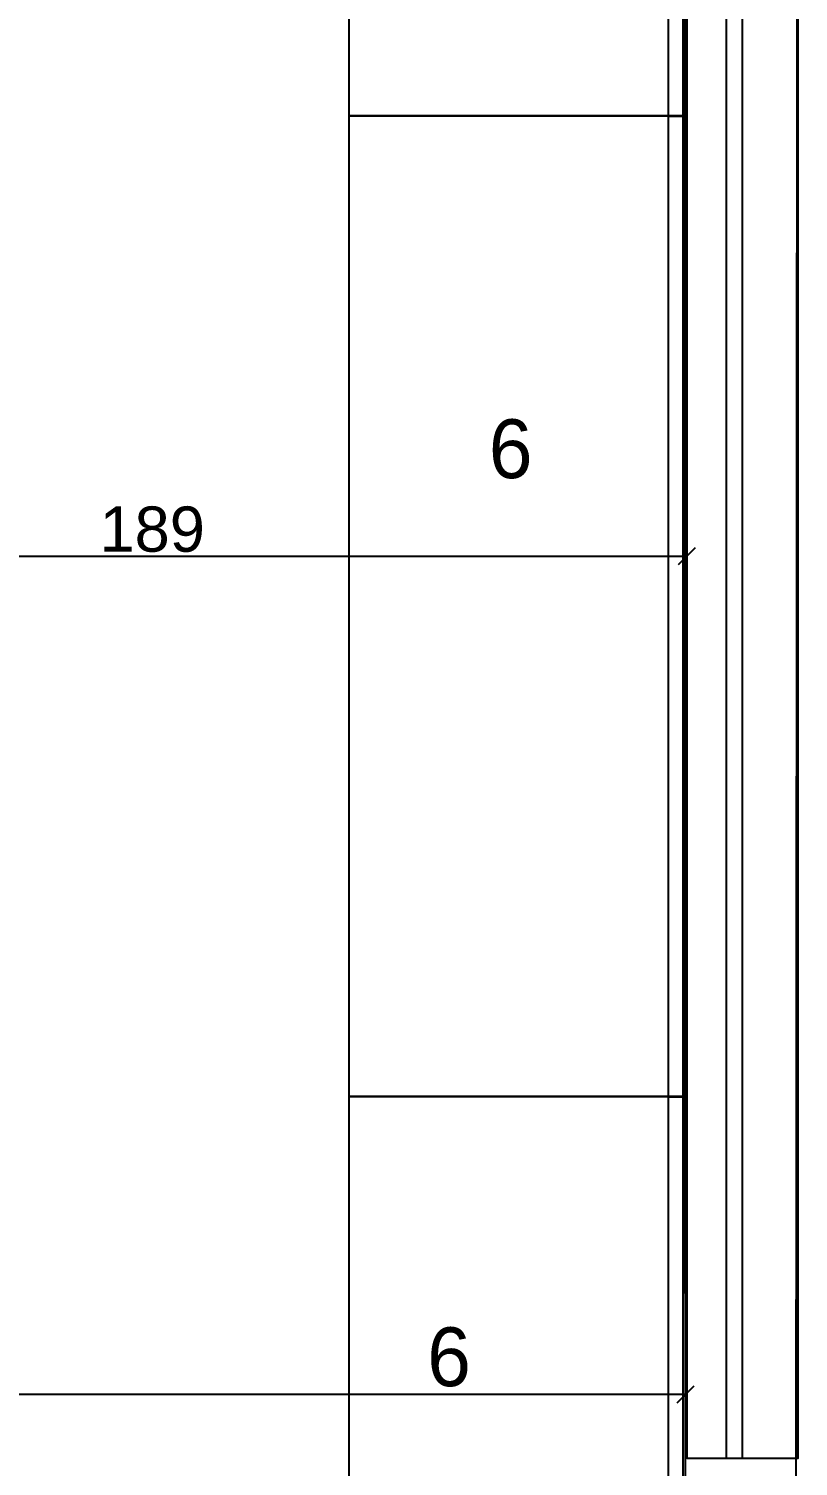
# Model space of a CAD drawing. Header units: millimetres. Extents: x 13502 to 23536, y 11874 to 14203.
# Drawn here: x 21498.8 to 21634.9, y 12720.8 to 12975.1 of the extents above; entities that cross this region are included whole.
import ezdxf

# ---------------------------------------------------------------- set-up
doc = ezdxf.new("R2010")
doc.units = ezdxf.units.MM
doc.styles.get("Standard").update_dxf_attribs({"font": 'arial.ttf'})
doc.styles.add('TAKSİM', font='GOTHIC.TTF', dxfattribs={"height": 20})
doc.dimstyles.new('OLCU50', dxfattribs={"dimtxt": 8, "dimasz": 3, "dimexe": 1.25, "dimexo": 0.625, "dimtad": 1, "dimdec": 0, "dimtxsty": 'Standard', "dimblk": 'OBLIQUE', "dimcen": 2.5, "dimclrd": 256, "dimclre": 251, "dimclrt": 25, "dimadec": 0, "dimazin": 0, "dimtfac": 1, "dimtdec": 0, "dimtmove": 0, "dimatfit": 3, "dimldrblk": 'OBLIQUE', "dimfxl": 1, "dimarcsym": 0})

# ---------------------------------------------------------------- blocks, each defined once
blk = doc.blocks.new('_Oblique')
at = {"color": 0, "linetype": 'ByBlock', "lineweight": -2}
blk.add_line((-0.5, -0.5), (0.5, 0.5), dxfattribs=at)
blk = doc.blocks.new('*D44')
at = {"color": 251, "lineweight": -2, "transparency": 16777216}
for p, q in [((21614.96, 12785.58), (21614.96, 12732.31)), ((21262.87, 12779.43), (21262.87, 12732.31))]:
    blk.add_line(p, q, dxfattribs=at)
at = {"lineweight": -2, "transparency": 16777216}
blk.add_line((21262.87, 12733.56), (21614.96, 12733.56), dxfattribs=at)
at = {"layer": 'Defpoints', "color": 0, "transparency": 16777216}
for p in [(21614.96, 12786.2), (21262.87, 12780.06), (21614.96, 12733.56)]:
    blk.add_point(p, dxfattribs=at)
at = {"lineweight": -2, "transparency": 16777216, "xscale": 3, "yscale": 3, "zscale": 3, "rotation": 180}
blk.add_blockref('_Oblique', (21262.87, 12733.56), dxfattribs=at)
at = {"lineweight": -2, "transparency": 16777216, "xscale": 3, "yscale": 3, "zscale": 3}
blk.add_blockref('_Oblique', (21614.96, 12733.56), dxfattribs=at)
at = {"color": 25, "transparency": 16777216, "insert": (21438.92, 12738.27), "char_height": 8, "attachment_point": 5}
blk.add_mtext('352', dxfattribs=at)
blk = doc.blocks.new('*D59')
at = {"color": 251, "lineweight": -2, "transparency": 16777216}
for p, q in [((21426.12, 12868.42), (21426.12, 12883.05)), ((21615.2, 12868.42), (21615.2, 12883.05))]:
    blk.add_line(p, q, dxfattribs=at)
at = {"lineweight": -2, "transparency": 16777216}
blk.add_line((21426.12, 12881.8), (21615.2, 12881.8), dxfattribs=at)
at = {"layer": 'Defpoints', "color": 0, "transparency": 16777216}
for p in [(21615.2, 12881.8), (21426.12, 12867.79), (21615.2, 12867.79)]:
    blk.add_point(p, dxfattribs=at)
at = {"lineweight": -2, "transparency": 16777216, "xscale": 3, "yscale": 3, "zscale": 3, "rotation": 180}
blk.add_blockref('_Oblique', (21426.12, 12881.8), dxfattribs=at)
at = {"lineweight": -2, "transparency": 16777216, "xscale": 3, "yscale": 3, "zscale": 3}
blk.add_blockref('_Oblique', (21615.2, 12881.8), dxfattribs=at)
at = {"color": 25, "transparency": 16777216, "insert": (21520.66, 12886.51), "char_height": 8, "attachment_point": 5}
blk.add_mtext('189', dxfattribs=at)

msp = doc.modelspace()

# ---------------------------------------------------------------- linework, layer by layer
msp.add_lwpolyline([(21614.5, 12612.75), (21614.96, 13352), (21634.88, 13352), (21634.42, 12611.59)])
for points in [[(21555.45, 12959.65), (21614.96, 12959.65), (21614.96, 13133.1), (21555.45, 13133.1)], [(21611.95, 13133.05), (21614.5, 13133.05), (21614.5, 12959.65), (21611.95, 12959.65)], [(21634.88, 13132.18), (21615.2, 13132.18), (21615.2, 12722.28), (21634.88, 12722.28)], [(21622.14, 12722.28), (21625.04, 12722.28), (21625.04, 13132.18), (21622.14, 13132.18)], [(21555.45, 12786.2), (21614.96, 12786.2), (21614.96, 12959.65), (21555.45, 12959.65)], [(21611.95, 12959.59), (21614.5, 12959.59), (21614.5, 12786.2), (21611.95, 12786.2)], [(21555.45, 12612.75), (21614.96, 12612.75), (21614.96, 12786.2), (21555.45, 12786.2)], [(21611.95, 12786.14), (21614.5, 12786.14), (21614.5, 12612.75), (21611.95, 12612.75)]]:
    msp.add_lwpolyline(points, close=True)

# ---------------------------------------------------------------- texts
at = {"style": 'TAKSİM'}
for p in [(21580.17, 12895.58), (21569.28, 12735)]:
    msp.add_text('6', height=10.4, dxfattribs=at).set_placement(p)

# ---------------------------------------------------------------- dimensions: what is measured, and where the dimension line sits
for base, p1, p2, picture, middle in [((21615.2, 12881.8), (21426.12, 12867.79), (21615.2, 12867.79), '*D59', (21520.66, 12886.51)), ((21614.96, 12733.56), (21262.87, 12780.06), (21614.96, 12786.2), '*D44', (21438.92, 12738.27))]:
    dim = msp.add_linear_dim(base=base, p1=p1, p2=p2, dimstyle='OLCU50')
    dim.commit()
    dim.dimension.update_dxf_attribs({"geometry": picture, "text_midpoint": middle})

doc.saveas('drawing.dxf')
